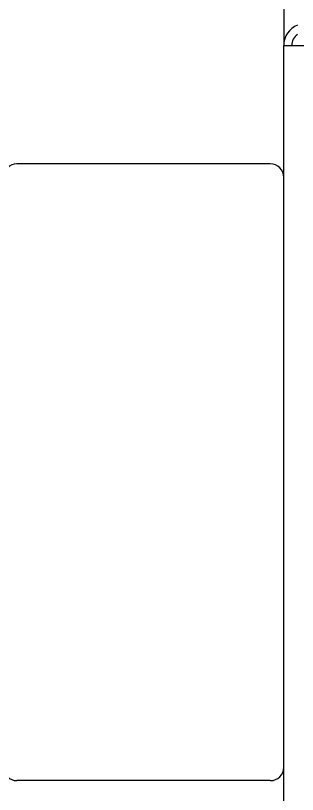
# Model space of a CAD drawing. Header units: millimetres. Extents: x -10496 to -5455, y -188 to 7293.
# Drawn here: x -7710.97 to -7707.78, y 4988.51 to 4997.33 of the extents above; entities that cross this region are included whole.
import ezdxf

# ---------------------------------------------------------------- set-up
doc = ezdxf.new("R2010")
doc.units = ezdxf.units.MM
doc.layers.add('Kıtc-002 Çizgi', color=7, linetype='Continuous')

# ---------------------------------------------------------------- blocks, each defined once
blk = doc.blocks.new('B2_YS$0$2501-B2-XrefF$0$MK-cutter1')
for p, q in [((-1.9032, 2), (-1.9032, 2.097)), ((-2.25, 2), (-1.9032, 2)), ((1.9028, 2), (-1.9032, 2)), ((-1.375, 1.94), (-1.375, 0.81)), ((1.375, 1.94), (1.375, 0.81))]:
    blk.add_line(p, q)
for centre, radius, start, end in [((-1.9032, 2.097), 0.097, 201.7856, 270), ((-1.9032, 2.097), 0.061, 216.1686, 270), ((-1.315, 1.94), 0.06, 90, 180), ((1.315, 1.94), 0.06, 0, 90), ((0, 0), 4.2645, 169.8707, 11.7861), ((0, 0), 4.125, 169.5243, 12.2467), ((-1.315, 0.81), 0.06, 180, 270), ((1.315, 0.81), 0.06, 270, 0)]:
    blk.add_arc(centre, radius, start, end)
blk = doc.blocks.new('A$C7693d8d3')
at = {"layer": 'Kıtc-002 Çizgi', "xscale": 2.54, "yscale": 2.54, "zscale": 2.54}
blk.add_blockref('B2_YS$0$2501-B2-XrefF$0$MK-cutter1', (163.6737, 36.8194, 0), dxfattribs=at)

msp = doc.modelspace()

# ---------------------------------------------------------------- block references
at = {"rotation": 270}
msp.add_blockref('A$C7693d8d3', (-7749.831, 5155.835), dxfattribs=at)

doc.saveas('drawing.dxf')
